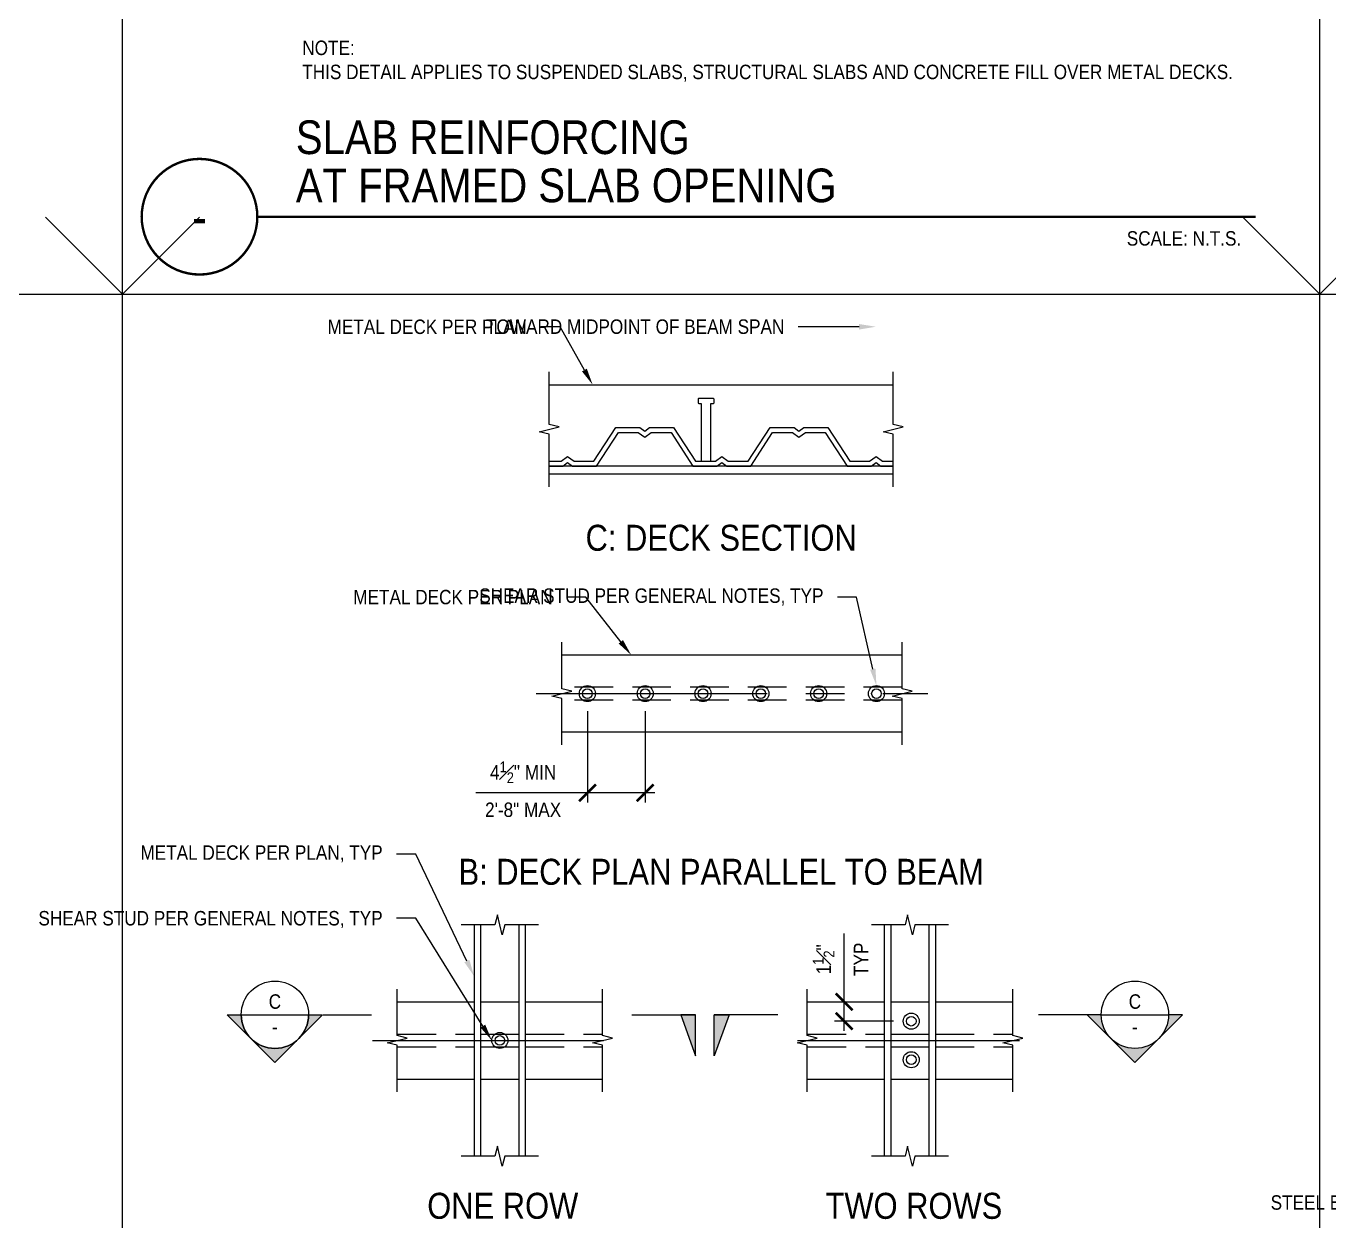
# Model space of a CAD drawing. Header units: inches. Extents: x -16404 to 14624, y -1591 to 16152.
# Drawn here: x -15712.6 to -15611.1, y 7735.9 to 7828.9 of the extents above; entities that cross this region are included whole.
import ezdxf
from ezdxf import colors
from ezdxf.entities.mleader import LeaderData, LeaderLine
from ezdxf.enums import TextEntityAlignment as Align
from ezdxf.math import Vec2, Vec3

# ---------------------------------------------------------------- set-up
doc = ezdxf.new("R2010")
doc.units = ezdxf.units.IN
doc.header["$LTSCALE"] = 24
doc.header["$MEASUREMENT"] = 0
for name, pattern in [('CENTER2', [1.125, 0.75, -0.125, 0.125, -0.125]), ('DASHED2', [0.375, 0.25, -0.125]), ('HIDDEN2', [0.1875, 0.125, -0.0625]), ('PHANTOM2', [1.25, 0.625, -0.125, 0.125, -0.125, 0.125, -0.125])]:
    doc.linetypes.add(name, pattern=pattern)
doc.layers.get('0').update_dxf_attribs({"linetype": 'CONTINUOUS'})
doc.layers.get('DefPoints').update_dxf_attribs({"color": 251, "linetype": 'CONTINUOUS'})
for name, color, linetype in [('S-ANNO-DIMS', 2, 'CONTINUOUS'), ('S-ANNO-NOTE', 4, 'CONTINUOUS'), ('S-BOLT', 2, 'CONTINUOUS'), ('S-BREAK', 2, 'CONTINUOUS'), ('S-CONC', 4, 'CONTINUOUS'), ('S-DETL-SYMB', 4, 'CONTINUOUS'), ('S-DETL-SYMB @ 1', 4, 'CONTINUOUS'), ('S-STEEL', 4, 'CONTINUOUS')]:
    doc.layers.add(name, color=color, linetype=linetype)
doc.layers.add('S-ANNO-GRID-NONPLOT', color=251, linetype='CONTINUOUS', plot=False)
doc.styles.add('Arial', font='arial.ttf', dxfattribs={"width": 0.85})
doc.dimstyles.new('DIM-12_Se', dxfattribs={"dimscale": 12, "dimtxt": 0.09375, "dimasz": 0.109375, "dimexe": 0.0625, "dimexo": 0.0625, "dimgap": 0.0625, "dimtad": 1, "dimdec": 4, "dimzin": 11, "dimdsep": 46, "dimlunit": 4, "dimtxsty": 'Arial', "dimblk": 'ARCHTICK', "dimcen": 0.125, "dimdle": 0.0625, "dimclrd": 256, "dimclre": 256, "dimclrt": 4, "dimadec": 0, "dimazin": 0, "dimtfac": 0.75, "dimtdec": 4, "dimtmove": 0, "dimatfit": 3, "dimfxl": 1, "dimfrac": 1, "dimtolj": 1, "dimtzin": 0, "dimarcsym": 0})

# ---------------------------------------------------------------- blocks, each defined once
blk = doc.blocks.new('*U332')
at = {"const_width": 0.1875}
for points in [[(-4.5, 1.2e-15, -1), (4.5, 0, 3.732050807568882)], [(-4.5, 0, 1), (4.5, 0, -3.732050807568882)]]:
    blk.add_lwpolyline(points, format="xyb", dxfattribs=at)
blk.add_lwpolyline([(4.5, 0), (82.20909887525063, 0)], dxfattribs=at)
blk.add_circle((0, 0), 4.5)
at = {"style": 'Arial', "width": 0.85}
for tag, p in [('DWG_TITLE_1', (7.5, 6.1875)), ('DWG_TITLE_2', (7.5, 2.4375))]:
    blk.add_attdef(tag, text='', height=2.625, dxfattribs=at).set_placement(p, align=Align.MIDDLE_LEFT)
blk.add_attdef('#', text='', height=3, dxfattribs=at).set_placement((0, 0), align=Align.MIDDLE_CENTER)
blk.add_attdef('SCALE', text='', height=1.125, dxfattribs=at).set_placement((81.08409887525063, -1.125), align=Align.TOP_RIGHT)
blk = doc.blocks.new('*U548')
at = {"color": 0, "linetype": 'ByBlock'}
blk.add_lwpolyline([(3, 4.547473508864641e-13), (0.3785735647006732, 4.547473508864641e-13), (0.1892867823507913, -0.7783511929465021), (-0.1892867823507913, 0.7783511929465021), (-0.3785735646970352, 4.547473508864641e-13), (-3, 4.547473508864641e-13)], dxfattribs=at)
blk = doc.blocks.new('*U549')
at = {"color": 0, "linetype": 'ByBlock'}
blk.add_lwpolyline([(4, 4.547473508864641e-13), (0.3785735647006732, 4.547473508864641e-13), (0.1892867823507913, -0.7783511929465021), (-0.1892867823507913, 0.7783511929465021), (-0.3785735646970352, 4.547473508864641e-13), (-4, 4.547473508864641e-13)], dxfattribs=at)
blk = doc.blocks.new('_ARCHTICK')
at = {"color": 0, "linetype": 'ByBlock', "const_width": 0.15}
blk.add_lwpolyline([(-0.5, -0.5), (0.5, 0.5)], dxfattribs=at)
blk = doc.blocks.new('*D2228')
at = {"layer": 'DefPoints', "color": 0, "transparency": 16777216}
for p in [(-15648.88192688707, 7752.911392500005), (-15648.88192688716, 7752.911392500005), (-15644.28329590876, 7751.411392202054)]:
    blk.add_point(p, dxfattribs=at)
at = {"layer": 'S-ANNO-DIMS', "lineweight": -2, "transparency": 16777216}
for p, q in [((-15648.88192688716, 7752.911392500005), (-15648.88192688716, 7758.232581108463)), ((-15648.88192688716, 7750.661392202054), (-15648.88192688716, 7752.911392500005)), ((-15645.03329590876, 7751.411392202054), (-15649.63192688716, 7751.411392202054))]:
    blk.add_line(p, q, dxfattribs=at)
at = {"layer": 'S-ANNO-DIMS', "lineweight": -2, "transparency": 16777216, "xscale": 1.3125, "yscale": 1.3125, "zscale": 1.3125}
for p, rotation in [((-15648.88192688716, 7752.911392500005), 90), ((-15648.88192688716, 7751.411392202054), 270)]:
    blk.add_blockref('_ARCHTICK', p, dxfattribs=dict(at, rotation=rotation))
at = {"layer": 'S-ANNO-DIMS', "color": 4, "transparency": 16777216, "char_height": 1.125, "attachment_point": 5, "rotation": 90, "style": 'Arial'}
for s, insert in [('\\A1;1{\\H0.75x;\\S1#2;}"', (-15650.47913016137, 7756.228236804237)), ('\\A1;TYP', (-15647.56942688716, 7756.228236804237))]:
    blk.add_mtext(s, dxfattribs=dict(at, insert=insert))
blk = doc.blocks.new('*U550')
at = {"layer": 'S-DETL-SYMB'}
h = blk.add_hatch(color=4, dxfattribs=at)
edge = h.paths.add_edge_path()
edge.add_line((-0.2186638013036151, -9.052716250546498e-16), (-0.3092373134036279, -8.748799058898376e-16))
edge.add_line((-0.3092373134036279, -8.748799058898376e-16), (-1.110223024625157e-16, -0.3092373134036287))
edge.add_line((-1.259376563200657e-16, -0.3092373134036287), (0.3092373134036279, -9.43689570931383e-16))
edge.add_line((0.3092373134036279, -9.270375698125377e-16), (0.2186638013036147, -7.412758750577517e-16))
edge.add_arc((-1.665334536937735e-16, -6.897526772835674e-16), 0.2186638013036149, -180, 0, ccw=False)
at = {"layer": 'S-DETL-SYMB', "color": 2, "linetype": 'PHANTOM2'}
for p, q in [((-2.31597524036305, -3.659439203072249e-16), (-2.728756064778585, -5.16131878065215e-17)), ((-0.3125000000000001, -5.065034314136758e-16), (-0.625754362199132, -3.204226035651404e-16))]:
    blk.add_line(p, q, dxfattribs=at)
at = {"layer": 'S-DETL-SYMB'}
blk.add_line((-0.218663801303615, -2.553819195925602e-16), (0.2186638013036148, -4.107518951825337e-16), dxfattribs=at)
blk.add_lwpolyline([(-2.632821111483883, -2.092994308582146e-16), (-2.728756064778585, -0.2672128219740772), (-2.728756064778585, -1.771086932902327e-16)], close=True, dxfattribs=at)
blk.add_lwpolyline([(-0.2186638013036151, -9.052716250546498e-16), (-0.3092373134036279, -8.748799058898376e-16), (-1.259376563200657e-16, -0.3092373134036287), (0.3092373134036279, -9.270375698125377e-16), (0.2186638013036147, -7.412758750577517e-16, -0.9999999999999994)], format="xyb", close=True, dxfattribs=at)
blk.add_circle((-5.551115123125783e-17, -2.553819195925602e-16), 0.2186638013036149, dxfattribs=at)
blk.add_solid([(-2.728756064778585, -0.2672128219740772), (-2.632821111483883, -2.092994308582146e-16), (-2.728756064778585, -1.771086932902327e-16)], dxfattribs=at)
at = {"layer": 'S-DETL-SYMB', "style": 'Arial', "width": 0.85, "flags": 8}
blk.add_attdef('VIEWNUMBER', text='', height=0.09375, dxfattribs=at).set_placement((5.551115123125783e-16, 0.01084026003146799), align=Align.BOTTOM_CENTER)
blk.add_attdef('SHEETNUMBER', text='', height=0.09375, dxfattribs=at).set_placement((-5.551115123125783e-17, -0.03245903127293237), align=Align.TOP_CENTER)
blk = doc.blocks.new('*U551')
at = {"layer": 'S-DETL-SYMB'}
h = blk.add_hatch(color=4, dxfattribs=at)
edge = h.paths.add_edge_path()
edge.add_line((0.218663801303615, -5.81337673476845e-16), (0.3092373134036278, -6.014490331877649e-16))
edge.add_line((0.3092373134036278, -6.014490331877649e-16), (-1.665334536937735e-16, -0.3092373134036283))
edge.add_line((-1.575129429815731e-16, -0.3092373134036283), (-0.309237313403628, -3.33066907387547e-16))
edge.add_line((-0.309237313403628, -3.087501034322182e-16), (-0.2186638013036148, -1.734914875531646e-16))
edge.add_arc((5.551115123125795e-17, -2.438935077423714e-16), 0.2186638013036149, 180, 359.9999999999999)
blk.add_line((-0.218663801303615, -2.553819195925602e-16), (0.2186638013036148, -4.107518951825337e-16), dxfattribs=at)
at = {"layer": 'S-DETL-SYMB', "color": 2, "linetype": 'PHANTOM2'}
for p, q in [((0.3124999999999999, -7.910339050454239e-16), (0.6257543621991319, -9.387521376953481e-16)), ((2.31597524036305, -6.862384621237167e-16), (2.728756064778585, -9.50018123087431e-16))]:
    blk.add_line(p, q, dxfattribs=at)
at = {"layer": 'S-DETL-SYMB'}
blk.add_lwpolyline([(0.218663801303615, -5.81337673476845e-16), (0.3092373134036278, -6.014490331877649e-16), (-1.575129429815731e-16, -0.3092373134036283), (-0.309237313403628, -3.087501034322182e-16), (-0.2186638013036148, -1.734914875531646e-16, 0.9999999999999994)], format="xyb", close=True, dxfattribs=at)
blk.add_lwpolyline([(2.632821111483883, -1.231480631796864e-15), (2.728756064778585, -0.2672128219740783), (2.728756064778585, -1.252782470599688e-15)], close=True, dxfattribs=at)
blk.add_circle((-5.551115123125783e-17, -2.553819195925602e-16), 0.2186638013036149, dxfattribs=at)
blk.add_solid([(2.728756064778585, -0.2672128219740783), (2.632821111483883, -1.231480631796864e-15), (2.728756064778585, -1.252782470599688e-15)], dxfattribs=at)
at = {"layer": 'S-DETL-SYMB', "style": 'Arial', "width": 0.85, "flags": 8}
blk.add_attdef('VIEWNUMBER', text='', height=0.09375, dxfattribs=at).set_placement((5.551115123125783e-16, 0.01084026003146799), align=Align.BOTTOM_CENTER)
blk.add_attdef('SHEETNUMBER', text='', height=0.09375, dxfattribs=at).set_placement((-5.551115123125783e-17, -0.03245903127293237), align=Align.TOP_CENTER)
blk = doc.blocks.new('*D2229')
at = {"layer": 'DefPoints', "color": 0, "transparency": 16777216}
for p in [(-15668.86698064663, 7776.286392499999), (-15664.36698064663, 7776.286392499999), (-15668.86698064663, 7769.187761521701)]:
    blk.add_point(p, dxfattribs=at)
at = {"layer": 'S-ANNO-DIMS', "lineweight": -2, "transparency": 16777216}
for p, q in [((-15668.86698064663, 7775.536392499999), (-15668.86698064663, 7768.437761521701)), ((-15664.36698064663, 7775.536392499999), (-15664.36698064663, 7768.437761521701)), ((-15668.86698064663, 7769.187761521701), (-15677.55787423462, 7769.187761521701)), ((-15663.61698064663, 7769.187761521701), (-15668.86698064663, 7769.187761521701))]:
    blk.add_line(p, q, dxfattribs=at)
at = {"layer": 'S-ANNO-DIMS', "lineweight": -2, "transparency": 16777216, "xscale": 1.3125, "yscale": 1.3125, "zscale": 1.3125, "rotation": 180}
blk.add_blockref('_ARCHTICK', (-15668.86698064663, 7769.187761521701), dxfattribs=at)
at = {"layer": 'S-ANNO-DIMS', "lineweight": -2, "transparency": 16777216, "xscale": 1.3125, "yscale": 1.3125, "zscale": 1.3125}
blk.add_blockref('_ARCHTICK', (-15664.36698064663, 7769.187761521701), dxfattribs=at)
at = {"layer": 'S-ANNO-DIMS', "color": 4, "transparency": 16777216, "char_height": 1.125, "attachment_point": 5, "style": 'Arial'}
for s, insert in [('\\A1;4{\\H0.75x;\\S1#2;}" MIN', (-15673.86867744063, 7770.785348493051)), ('\\A1;2\'-8" MAX', (-15673.86867744063, 7767.863366910514))]:
    blk.add_mtext(s, dxfattribs=dict(at, insert=insert))
blk = doc.blocks.new('*U552')
at = {"color": 0, "linetype": 'ByBlock'}
blk.add_lwpolyline([(4.476681587533676, 4.547473508864641e-13), (0.3785735647006732, 4.547473508864641e-13), (0.1892867823507913, -0.7783511929465021), (-0.1892867823507913, 0.7783511929465021), (-0.3785735646970352, 4.547473508864641e-13), (-4.476681587533676, 4.547473508864641e-13)], dxfattribs=at)
blk = doc.blocks.new('Se_24x36_DETAILS_GRID')
for p, q in [((7.767424906270946, 7.66666666666672), (7.767424906270946, 15.33333333333339)), ((15.53484981254195, 7.666666666666777), (15.53484981254195, 15.33333333333345)), ((7.767424906271003, 7.666666666666777), (8.267424906293057, 8.166666666688942)), ((15.53484981254195, 7.666666666666777), (16.034849812564, 8.166666666688936)), ((3.552713678800501e-15, 7.666666666666725), (7.767424906270949, 7.666666666666721)), ((7.76742490627095, 7.666666666666725), (15.5348498125419, 7.666666666666721)), ((7.767424906270946, 4.707345624410664e-14), (7.767424906270946, 7.66666666666672)), ((15.53484981254189, 7.666666666666725), (23.30227471881284, 7.666666666666721)), ((15.53484981254195, 1.039168751049147e-13), (15.53484981254195, 7.666666666666777))]:
    blk.add_line(p, q)
at = {"linetype": 'DASHED2', "ltscale": 0.5}
for p, q in [((7.767424906270946, 7.66666666666672), (7.267424906248898, 8.166666666688881)), ((15.53484981254189, 7.66666666666672), (15.03484981251985, 8.166666666688881))]:
    blk.add_line(p, q, dxfattribs=at)

msp = doc.modelspace()

# ---------------------------------------------------------------- linework, layer by layer
at = {"layer": 'S-ANNO-NOTE', "color": 1, "linetype": 'CENTER2'}
for p, q in [((-15672.86698064663, 7776.911392499999), (-15642.36698064663, 7776.911392499999)), ((-15685.60131464667, 7749.911392499999), (-15666.14433264663, 7749.911392499999)), ((-15652.51401464665, 7749.911392499999), (-15635.24046164659, 7749.911392499999))]:
    msp.add_line(p, q, dxfattribs=at)
at = {"layer": 'S-BOLT'}
msp.add_lwpolyline([(-15659.25000441355, 7795.000000000001), (-15659.25000441355, 7799.503188175063), (-15659.06250441355, 7799.503188175063, 0.414214), (-15659.00000441355, 7799.565688175063), (-15659.00000441355, 7799.815688175063, 0.414214), (-15659.06250441355, 7799.878188175063), (-15659.25000441355, 7799.878188175063), (-15660.18750441355, 7799.878188175063, 0.414214), (-15660.25000441355, 7799.815688175063), (-15660.25000441355, 7799.565688175063, 0.414214), (-15660.18750441355, 7799.503188175063), (-15660.00000441355, 7799.503188175063), (-15660.00000441355, 7795.000000000001)], format="xyb", dxfattribs=at)
at = {"layer": 'S-CONC', "linetype": 'Continuous'}
msp.add_line((-15671.84434277484, 7800.953363175068), (-15645.06458851847, 7800.953363175068), dxfattribs=at)
at = {"layer": 'S-STEEL', "linetype": 'Continuous'}
for p, q in [((-15644.36698064663, 7779.911392499999), (-15670.86698064663, 7779.911392499999)), ((-15644.36698064663, 7773.911392499999), (-15670.86698064663, 7773.911392499999)), ((-15677.68076764665, 7758.911392499999), (-15677.68076764665, 7740.911392499999)), ((-15677.18076764665, 7758.911392499999), (-15677.18076764665, 7740.911392499999)), ((-15674.18076764665, 7740.911392499999), (-15674.18076764665, 7758.911392499999)), ((-15673.68076764665, 7740.911392499999), (-15673.68076764665, 7758.911392499999)), ((-15645.75779564668, 7758.911392499999), (-15645.75779564668, 7740.911392499999)), ((-15645.25779564668, 7758.911392499999), (-15645.25779564668, 7740.911392499999)), ((-15642.25779564668, 7740.911392499999), (-15642.25779564668, 7758.911392499999)), ((-15641.75779564668, 7740.911392499999), (-15641.75779564668, 7758.911392499999)), ((-15683.68076764665, 7752.911392499999), (-15677.68076764665, 7752.911392499999)), ((-15673.68076764665, 7752.911392499999), (-15667.68076764665, 7752.911392499999)), ((-15641.75779564668, 7752.911392499999), (-15635.75779564668, 7752.911392499999)), ((-15683.68076764665, 7746.911392499999), (-15677.68076764665, 7746.911392499999)), ((-15673.68076764665, 7746.911392499999), (-15667.68076764665, 7746.911392499999)), ((-15651.73642864661, 7746.911392499999), (-15645.75779564668, 7746.911392499999)), ((-15641.75779564668, 7746.911392499999), (-15635.75779564668, 7746.911392499999))]:
    msp.add_line(p, q, dxfattribs=at)
at = {"layer": 'S-STEEL', "color": 2, "linetype": 'HIDDEN2'}
for p, q in [((-15644.36698064663, 7777.411392499999), (-15670.86698064663, 7777.411392499999)), ((-15644.36698064663, 7776.411392499999), (-15670.86698064663, 7776.411392499999)), ((-15677.18076764665, 7752.911392499999), (-15674.18076764665, 7752.911392499999)), ((-15645.25779564668, 7752.911392499999), (-15642.25779564668, 7752.911392499999)), ((-15683.64267564671, 7750.411392499999), (-15677.68076764665, 7750.411392499999)), ((-15677.18076764665, 7750.411392499999), (-15674.18076764665, 7750.411392499999)), ((-15673.68076764665, 7750.411392499999), (-15667.68076764665, 7750.411392499999)), ((-15651.72377464665, 7750.411392499999), (-15645.75779564668, 7750.411392499999)), ((-15645.25779564668, 7750.411392499999), (-15642.25779564668, 7750.411392499999)), ((-15641.75779564668, 7750.411392499999), (-15635.75779564668, 7750.411392499999)), ((-15683.64267564671, 7749.411392499999), (-15677.68076764665, 7749.411392499999)), ((-15677.18076764665, 7749.411392499999), (-15674.18076764665, 7749.411392499999)), ((-15673.68076764665, 7749.411392499999), (-15667.68076764665, 7749.411392499999)), ((-15651.72377464665, 7749.411392499999), (-15645.75779564668, 7749.411392499999)), ((-15645.25779564668, 7749.411392499999), (-15642.25779564668, 7749.411392499999)), ((-15641.75779564668, 7749.411392499999), (-15635.75779564668, 7749.411392499999)), ((-15677.18076764665, 7746.911392499999), (-15674.18076764665, 7746.911392499999)), ((-15645.25779564668, 7746.911392499999), (-15642.25779564668, 7746.911392499999))]:
    msp.add_line(p, q, dxfattribs=at)
at = {"layer": 'S-STEEL', "color": 3, "linetype": 'Continuous'}
msp.add_line((-15651.75779564668, 7752.911392499999), (-15645.75779564668, 7752.911392499999), dxfattribs=at)
for points in [[(-15671.84434277484, 7795.000000000001), (-15670.90764268384, 7795.000000000001), (-15670.40245334281, 7795.375000000001), (-15669.8972640019, 7795.000000000001), (-15668.35612811021, 7795.000000000001), (-15666.65245334281, 7797.625000000001), (-15664.78367284756, 7797.625000000001), (-15664.40245334281, 7797.342022306927), (-15664.02123383806, 7797.625000000001), (-15662.15245334281, 7797.625000000001), (-15660.44877857541, 7795.000000000001), (-15658.90764268384, 7795.000000000001), (-15658.40245334281, 7795.375000000001), (-15657.8972640019, 7795.000000000001), (-15656.35612811021, 7795.000000000001), (-15654.65245334281, 7797.625000000001), (-15652.78367284756, 7797.625000000001), (-15652.40245334281, 7797.342022306927), (-15652.02123383806, 7797.625000000001), (-15650.15245334281, 7797.625000000001), (-15648.44877857541, 7795.000000000001), (-15646.90764268384, 7795.000000000001), (-15646.40245334281, 7795.375000000001), (-15645.8972640019, 7795.000000000001), (-15645.06458851847, 7795.000000000001)], [(-15671.84434277484, 7794.625000000001), (-15670.78367284756, 7794.625000000001), (-15670.40245334281, 7794.907977693104), (-15670.02123383806, 7794.625000000001), (-15668.15245334281, 7794.625000000001), (-15666.44877857541, 7797.250000000001), (-15664.90764268384, 7797.250000000001), (-15664.40245334281, 7796.875000000001), (-15663.8972640019, 7797.250000000001), (-15662.35612811021, 7797.250000000001), (-15660.65245334281, 7794.625000000001), (-15658.78367284756, 7794.625000000001), (-15658.40245334281, 7794.907977693104), (-15658.02123383806, 7794.625000000001), (-15656.15245334281, 7794.625000000001), (-15654.44877857541, 7797.250000000001), (-15652.90764268384, 7797.250000000001), (-15652.40245334281, 7796.875000000001), (-15651.8972640019, 7797.250000000001), (-15650.35612811021, 7797.250000000001), (-15648.65245334281, 7794.625000000001), (-15646.78367284756, 7794.625000000001), (-15646.40245334281, 7794.907977693104), (-15646.02123383806, 7794.625000000001), (-15645.06458851847, 7794.625000000001)]]:
    msp.add_lwpolyline(points, dxfattribs=at)
at = {"layer": 'S-STEEL'}
for points in [[(-15645.06458851847, 7794.625000000001), (-15671.84434277484, 7794.625000000001)], [(-15645.06458851847, 7794.000000000001), (-15671.84434277484, 7794.000000000001)]]:
    msp.add_lwpolyline(points, dxfattribs=at)
at = {"layer": 'S-STEEL', "linetype": 'Continuous'}
for centre, radius in [((-15668.86698064663, 7776.911392499999), 0.625), ((-15664.36698064663, 7776.911392499999), 0.625), ((-15659.86698064663, 7776.911392499999), 0.625), ((-15655.36698064663, 7776.911392499999), 0.625), ((-15650.86698064663, 7776.911392499999), 0.625), ((-15646.36698064663, 7776.911392499999), 0.625), ((-15668.86698064663, 7776.911392499999), 0.375), ((-15664.36698064663, 7776.911392499999), 0.375), ((-15659.86698064663, 7776.911392499999), 0.375), ((-15655.36698064663, 7776.911392499999), 0.375), ((-15650.86698064663, 7776.911392499999), 0.375), ((-15646.36698064663, 7776.911392499999), 0.375), ((-15643.65829590876, 7751.411392202051), 0.625), ((-15643.65829590876, 7751.411392202051), 0.375), ((-15675.68076764665, 7749.911392499999), 0.625), ((-15675.68076764665, 7749.911392499999), 0.375), ((-15643.65829746486, 7748.411392712863), 0.625), ((-15643.65829746486, 7748.411392712863), 0.375)]:
    msp.add_circle(centre, radius, dxfattribs=at)

# ---------------------------------------------------------------- block references
at = {"layer": 'S-ANNO-GRID-NONPLOT', "xscale": 12, "yscale": 12, "zscale": 12}
msp.add_blockref('Se_24x36_DETAILS_GRID', (-15798.26811395953, 7715.999999999998), dxfattribs=at)
at = {"layer": 'S-ANNO-NOTE'}
msp.add_blockref('*U332', (-15699.05901508375, 7814.034590119066), dxfattribs=at).add_auto_attribs({'#': '-', 'DWG_TITLE_1': 'SLAB REINFORCING ', 'DWG_TITLE_2': 'AT FRAMED SLAB OPENING ', 'SCALE': 'SCALE: N.T.S.'})
at = {"layer": 'S-BREAK', "rotation": 270}
for name, p in [('*U552', (-15671.84434277484, 7797.476681587535)), ('*U552', (-15645.06458851847, 7797.476681587535)), ('*U549', (-15670.86698064663, 7776.911392499999)), ('*U549', (-15644.36698064663, 7776.911392499999)), ('*U549', (-15683.68076764665, 7749.911392499999)), ('*U549', (-15667.68076764665, 7749.911392499999)), ('*U549', (-15651.75779564668, 7749.911392499999)), ('*U549', (-15635.75779564668, 7749.911392499999))]:
    msp.add_blockref(name, p, dxfattribs=at)
at = {"layer": 'S-BREAK'}
for p in [(-15675.68076764665, 7758.911392499997), (-15643.75779564668, 7758.911392499997), (-15675.68076764665, 7740.911392499997), (-15643.75779564668, 7740.911392499997)]:
    msp.add_blockref('*U548', p, dxfattribs=at)
at = {"layer": 'S-DETL-SYMB @ 1', "xscale": 12, "yscale": 12, "zscale": 12}
for name, p in [('*U551', (-15693.18981999304, 7751.911392499999)), ('*U550', (-15626.24874330029, 7751.911392499999))]:
    msp.add_blockref(name, p, dxfattribs=at).add_auto_attribs({'VIEWNUMBER': 'C', 'SHEETNUMBER': '-'})

# ---------------------------------------------------------------- texts
at = {"layer": 'S-ANNO-NOTE', "insert": (-15691.05897096485, 7824.534595957178), "char_height": 1.125, "width": 68.93943934958543, "attachment_point": 7, "style": 'Arial'}
msp.add_mtext('\\A1;\\pi-4.5,l4.5;NOTE: \\P\\pi0,l0;THIS DETAIL APPLIES TO SUSPENDED SLABS, STRUCTURAL SLABS AND CONCRETE FILL OVER METAL DECKS.', dxfattribs=at)
at = {"layer": 'S-ANNO-NOTE', "color": 6, "char_height": 2.024999999999999, "attachment_point": 8, "style": 'Arial'}
for s, insert, width in [('C: DECK SECTION', (-15658.45446564666, 7788.000000000001), 20.93238079809003), ('B: DECK PLAN PARALLEL TO BEAM', (-15658.45446564666, 7762.000000000001), 40.73027813778988), ('ONE ROW', (-15675.45446564666, 7736.000000000001), 11.74846708731241), ('TWO ROWS', (-15643.45123064659, 7735.997585499995), 13.65170463847203)]:
    msp.add_mtext(s, dxfattribs=dict(at, insert=insert, width=width))

# ---------------------------------------------------------------- dimensions: what is measured, and where the dimension line sits
at = {"layer": 'S-ANNO-DIMS'}
dim = msp.add_linear_dim(base=(-15668.86698064663, 7769.187761521701), p1=(-15664.36698064663, 7776.286392499999), p2=(-15668.86698064663, 7776.286392499999), text='<> MIN\\X2\'-8" MAX', dimstyle='DIM-12_Se', dxfattribs=at)
dim.commit()
dim.dimension.update_dxf_attribs({"geometry": '*D2229', "text_midpoint": (-15673.86867744063, 7769.187761521701)})
dim = msp.add_linear_dim(base=(-15648.88192688716, 7752.911392500005), p1=(-15644.28329590876, 7751.411392202051), p2=(-15648.88192688706, 7752.911392500001), angle=270, text='<>\\XTYP', dimstyle='DIM-12_Se', dxfattribs=at)
dim.commit()
dim.dimension.update_dxf_attribs({"geometry": '*D2228', "text_midpoint": (-15648.88192688716, 7756.228236804237)})

# ---------------------------------------------------------------- leaders
at = {"layer": 'S-ANNO-NOTE'}
ml = msp.add_multileader_mtext('Standard', dxfattribs=at)
ml.set_content('\\A1;TOWARD MIDPOINT OF BEAM SPAN', color=4, style='Arial')
ml.set_leader_properties(color=2)
ml.build(insert=Vec2(0, 0))
ml.multileader.update_dxf_attribs({"dogleg_length": 0.36, "arrow_head_size": 1.3125, "scale": 12})
ctx = ml.context
ctx.base_point, ctx.scale, ctx.char_height, ctx.arrow_head_size, ctx.landing_gap_size, ctx.plane_origin = Vec3(-15667.39468819099, 7805.46808180083), 12, 1.125, 1.3125, 1.08, Vec3(-15601.81433599315, 8104.80290364689)
ctx.text_align_type = 2
notes = []
notes.append((ctx, [(0, (1, 1, 0), (-15650.95446564666, 7805.46808180083), (-1, 0), 1.500000000000007, [(0, [(-15646.41143279381, 7805.46808180083)], 0, [])])]))
ctx.mtext.insert, ctx.mtext.width, ctx.mtext.alignment, ctx.mtext.flow_direction = Vec3(-15653.53446564665, 7806.040174229206), 12.82278223055935, 3, 5
ml = msp.add_multileader_mtext('Standard', dxfattribs=at)
ml.set_content('\\A1;METAL DECK PER PLAN', color=4, style='Arial')
ml.set_leader_properties(color=2)
ml.build(insert=Vec2(0, 0))
ml.multileader.update_dxf_attribs({"dogleg_length": 0.36, "arrow_head_size": 1.3125, "scale": 12})
ctx = ml.context
ctx.base_point, ctx.scale, ctx.char_height, ctx.arrow_head_size, ctx.landing_gap_size, ctx.plane_origin = Vec3(-15683.09219751041, 7805.46808180083), 12, 1.125, 1.3125, 1.08, Vec3(-15621.85736884599, 8104.80290364689)
ctx.text_align_type = 2
notes.append((ctx, [(0, (1, 1, 0), (-15670.9974984995, 7805.46808180083), (-1, 0), 1.500000000000007, [(0, [(-15668.45446564666, 7800.953363175068)], 0, [])])]))
ctx.mtext.insert, ctx.mtext.width, ctx.mtext.alignment, ctx.mtext.flow_direction = Vec3(-15673.5774984995, 7806.030965497964), 8.545096350613916, 3, 5
ml = msp.add_multileader_mtext('Standard', dxfattribs=at)
ml.set_content('\\A1;{\\C4;RECT. HOLE OR GROUP OF ROUND HOLES}', color=4, style='Arial')
ml.set_leader_properties(color=2)
ml.build(insert=Vec2(0, 0))
ml.multileader.update_dxf_attribs({"dogleg_length": 0.36, "arrow_head_size": 1.3125, "scale": 12})
ctx = ml.context
ctx.base_point, ctx.scale, ctx.char_height, ctx.arrow_head_size, ctx.landing_gap_size, ctx.plane_origin = Vec3(-15748.80163021122, 7804.156844234231), 12, 1.125, 1.3125, 1.08, Vec3(-15794.00841585443, 8102.491666080291)
notes.append((ctx, [(0, (1, 1, 0), (-15750.30163021122, 7804.156844234231), (1, 0), 1.500000000000007, [(0, [(-15755.271330664, 7796.006356570178)], 0, [])])]))
ctx.mtext.insert, ctx.mtext.width, ctx.mtext.flow_direction = Vec3(-15747.72163021122, 7804.728936662609), 31.80568469739228, 5
ml = msp.add_multileader_mtext('Standard', dxfattribs=at)
ml.set_content('\\A1;{\\C4;L2x2x\\H0.7x;\\S1#4;}', color=4, style='Arial')
ml.set_leader_properties(color=2)
ml.build(insert=Vec2(0, 0))
ml.multileader.update_dxf_attribs({"dogleg_length": 0.36, "arrow_head_size": 1.3125, "scale": 12})
ctx = ml.context
ctx.base_point, ctx.scale, ctx.char_height, ctx.arrow_head_size, ctx.landing_gap_size, ctx.plane_origin = Vec3(-15739.916205138, 7780.230828453844), 12, 1.125, 1.3125, 1.08, Vec3(-15785.12299078122, 8080.531445093874)
notes.append((ctx, [(0, (1, 1, 0), (-15741.416205138, 7780.230828453844), (1, 0), 1.500000000000007, [(1, [(-15739.45343482438, 7785.793100570178), (-15747.61320996518, 7797.079846570176)], 0, [])])]))
ctx.mtext.insert, ctx.mtext.width, ctx.mtext.flow_direction = Vec3(-15738.836205138, 7780.793328453844), 24.33205902032205, 5
ml = msp.add_multileader_mtext('Standard', dxfattribs=at)
ml.set_content('\\A1;SHEAR STUD PER GENERAL NOTES, TYP', color=4, style='Arial')
ml.set_leader_properties(color=2)
ml.build(insert=Vec2(0, 0))
ml.multileader.update_dxf_attribs({"dogleg_length": 0.36, "arrow_head_size": 1.3125, "scale": 12})
ctx = ml.context
ctx.base_point, ctx.scale, ctx.char_height, ctx.arrow_head_size, ctx.landing_gap_size, ctx.plane_origin = Vec3(-15666.13880186919, 7784.426111125761), 12, 1.125, 1.3125, 1.08, Vec3(-15599.76988384596, 8081.385932971821)
ctx.text_align_type = 2
notes.append((ctx, [(0, (1, 1, 0), (-15647.91001349947, 7784.426111125761), (-1, 0), 1.500000000000007, [(0, [(-15646.36698064663, 7777.536392499999)], 0, [])])]))
ctx.mtext.insert, ctx.mtext.width, ctx.mtext.alignment, ctx.mtext.flow_direction = Vec3(-15650.49001349947, 7785.099883294929), 14.96423431105048, 3, 5
ml = msp.add_multileader_mtext('Standard', dxfattribs=at)
ml.set_content('\\A1;METAL DECK PER PLAN', color=4, style='Arial')
ml.set_leader_properties(color=2)
ml.build(insert=Vec2(0, 0))
ml.multileader.update_dxf_attribs({"dogleg_length": 0.36, "arrow_head_size": 1.3125, "scale": 12})
ctx = ml.context
ctx.base_point, ctx.scale, ctx.char_height, ctx.arrow_head_size, ctx.landing_gap_size, ctx.plane_origin = Vec3(-15681.09219751041, 7784.426111125761), 12, 1.125, 1.3125, 1.08, Vec3(-15617.85736884599, 8083.760932971821)
ctx.text_align_type = 2
notes.append((ctx, [(0, (1, 1, 0), (-15668.9974984995, 7784.426111125761), (-1, 0), 1.500000000000007, [(0, [(-15665.45446564666, 7779.911392499999)], 0, [])])]))
ctx.mtext.insert, ctx.mtext.width, ctx.mtext.alignment, ctx.mtext.flow_direction = Vec3(-15671.5774984995, 7784.988994822895), 8.545096350613916, 3, 5
ml = msp.add_multileader_mtext('Standard', dxfattribs=at)
ml.set_content('\\A1;CONCRETE SLAB-ON-DECK PER PLAN w/ WWF PER GENERAL NOTES', color=4, style='Arial')
ml.set_leader_properties(color=2)
ml.build(insert=Vec2(0, 0))
ml.multileader.update_dxf_attribs({"dogleg_length": 0.36, "arrow_head_size": 1.3125, "scale": 12})
ctx = ml.context
ctx.base_point, ctx.scale, ctx.char_height, ctx.arrow_head_size, ctx.landing_gap_size, ctx.plane_origin = Vec3(-15502.55814086206, 7784.796484507769), 12, 1.125, 1.3125, 1.08, Vec3(-15441.47333071095, 7482.46166266171)
ctx.text_align_type = 2
notes.append((ctx, [(0, (1, 1, 0), (-15481.07901569153, 7784.796484507769), (-1, 0), 1.500000000000007, [(0, [(-15478.07042751161, 7776.176224006357)], 0, [])])]))
ctx.mtext.insert, ctx.mtext.width, ctx.mtext.alignment, ctx.mtext.flow_direction = Vec3(-15483.65901569153, 7785.368576936146), 17.89690825375171, 3, 5
ml = msp.add_multileader_mtext('Standard', dxfattribs=at)
ml.set_content('\\A1;METAL DECK PER PLAN, TYP', color=4, style='Arial')
ml.set_leader_properties(color=2)
ml.build(insert=Vec2(0, 0))
ml.multileader.update_dxf_attribs({"dogleg_length": 0.36, "arrow_head_size": 1.3125, "scale": 12})
ctx = ml.context
ctx.base_point, ctx.scale, ctx.char_height, ctx.arrow_head_size, ctx.landing_gap_size, ctx.plane_origin = Vec3(-15695.67068658408, 7764.426111125761), 12, 1.125, 1.3125, 1.08, Vec3(-15631.08367084598, 8058.760932971821)
ctx.text_align_type = 2
notes.append((ctx, [(0, (1, 1, 0), (-15682.22380049949, 7764.426111125761), (-1, 0), 1.500000000000007, [(0, [(-15677.68076764665, 7754.911392499999)], 0, [])])]))
ctx.mtext.insert, ctx.mtext.width, ctx.mtext.alignment, ctx.mtext.flow_direction = Vec3(-15684.80380049949, 7765.099883294929), 10.21429399727149, 3, 5
ml = msp.add_multileader_mtext('Standard', dxfattribs=at)
ml.set_content('\\A1;SHEAR STUD PER GENERAL NOTES, TYP', color=4, style='Arial')
ml.set_leader_properties(color=2)
ml.build(insert=Vec2(0, 0))
ml.multileader.update_dxf_attribs({"dogleg_length": 0.36, "arrow_head_size": 1.3125, "scale": 12})
ctx = ml.context
ctx.base_point, ctx.scale, ctx.char_height, ctx.arrow_head_size, ctx.landing_gap_size, ctx.plane_origin = Vec3(-15697.53491748449, 7759.426111125761), 12, 1.125, 1.3125, 1.08, Vec3(-15631.08367084598, 8053.760932971821)
ctx.text_align_type = 2
notes.append((ctx, [(0, (1, 1, 0), (-15682.22380049949, 7759.426111125761), (-1, 0), 1.500000000000007, [(0, [(-15676.30576764665, 7749.911392499999)], 0, [])])]))
ctx.mtext.insert, ctx.mtext.width, ctx.mtext.alignment, ctx.mtext.flow_direction = Vec3(-15684.80380049949, 7759.988611125761), 11.72237721691678, 3, 5
ml = msp.add_multileader_mtext('Standard', dxfattribs=at)
ml.set_content('\\A1;STEEL BEAM PER PLAN w/ SHEAR STUDS PER GENERAL NOTES', color=4, style='Arial')
ml.set_leader_properties(color=2)
ml.build(insert=Vec2(0, 0))
ml.multileader.update_dxf_attribs({"dogleg_length": 0.36, "arrow_head_size": 1.3125, "scale": 12})
ctx = ml.context
ctx.base_point, ctx.scale, ctx.char_height, ctx.arrow_head_size, ctx.landing_gap_size, ctx.plane_origin = Vec3(-15494.64285539501, 7749.896315504243), 12, 1.125, 1.3125, 1.08, Vec3(-15436.48093490966, 8048.231137350303)
ctx.text_align_type = 2
notes.append((ctx, [(0, (1, 1, 0), (-15476.08661989023, 7749.896315504243), (-1, 0), 1.500000000000007, [(0, [(-15473.07803171032, 7754.516576005654)], 0, [])])]))
ctx.mtext.insert, ctx.mtext.width, ctx.mtext.alignment, ctx.mtext.flow_direction = Vec3(-15478.66661989023, 7750.468407932621), 15.01054655525239, 3, 5
ml = msp.add_multileader_mtext('Standard', dxfattribs=at)
ml.set_content('\\A1;STEEL BEAM PER PLAN w/ SHEAR STUDS PER GENERAL NOTES', color=4, style='Arial')
ml.set_leader_properties(color=2)
ml.build(insert=Vec2(0, 0))
ml.multileader.update_dxf_attribs({"dogleg_length": 0.36, "arrow_head_size": 1.3125, "scale": 12})
ctx = ml.context
ctx.base_point, ctx.scale, ctx.char_height, ctx.arrow_head_size, ctx.landing_gap_size, ctx.plane_origin = Vec3(-15589.87194891667, 7737.288642115068), 12, 1.125, 1.3125, 1.08, Vec3(-15531.71002843131, 8035.623463961128)
ctx.text_align_type = 2
notes.append((ctx, [(0, (1, 1, 0), (-15571.31571341189, 7737.288642115068), (-1, 0), 1.500000000000007, [(0, [(-15568.30712523198, 7741.908902616479)], 0, [])])]))
ctx.mtext.insert, ctx.mtext.width, ctx.mtext.alignment, ctx.mtext.flow_direction = Vec3(-15573.89571341189, 7737.860734543446), 15.01054655525239, 3, 5
for ctx, leaders in notes:
    for number, flags, end, landing, length, lines in leaders:
        leader = LeaderData()
        leader.index, (leader.has_last_leader_line, leader.has_dogleg_vector, leader.attachment_direction) = number, flags
        leader.last_leader_point, leader.dogleg_vector, leader.dogleg_length = Vec3(end), Vec3(landing), length
        for number, points, colour, breaks in lines:
            line = LeaderLine()
            line.index, line.vertices, line.color, line.breaks = number, Vec3.list(points), colors.encode_raw_color(colour), breaks
            leader.lines.append(line)
        ctx.leaders.append(leader)

doc.saveas('drawing.dxf')
